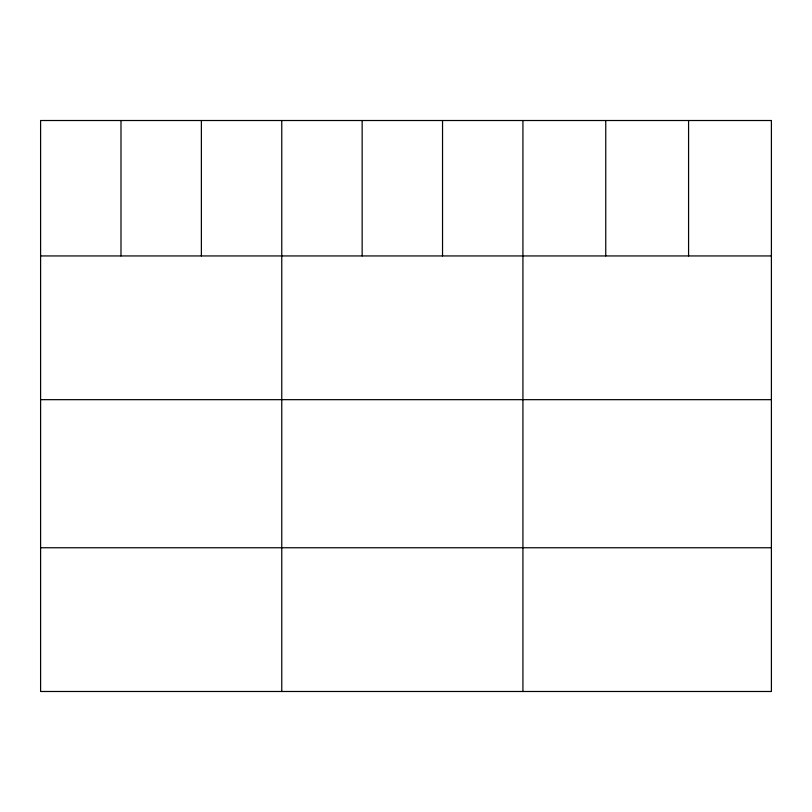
<?xml version="1.0" encoding="UTF-8"?>
<svg xmlns="http://www.w3.org/2000/svg" width="812" height="812" viewBox="0 0 812 812"><rect width="100%" height="100%" fill="white"/><g stroke="black" fill="none" stroke-linecap="round" stroke-linejoin="round"><path stroke-width="1.22" d="M40.6 255.942L771.4 255.942M40.6 399.666L771.4 399.666M40.6 547.755L771.4 547.755M688.576 120.511L688.576 255.942M605.752 120.511L605.752 255.942M522.928 120.511L522.928 691.489M442.54 120.511L442.54 255.942M362.152 120.511L362.152 255.942M281.764 120.511L281.764 691.489M201.376 120.511L201.376 255.942M120.988 120.511L120.988 255.942M771.4 120.511L40.6 120.511L40.6 691.489L771.4 691.489L771.4 120.511"/></g></svg>
